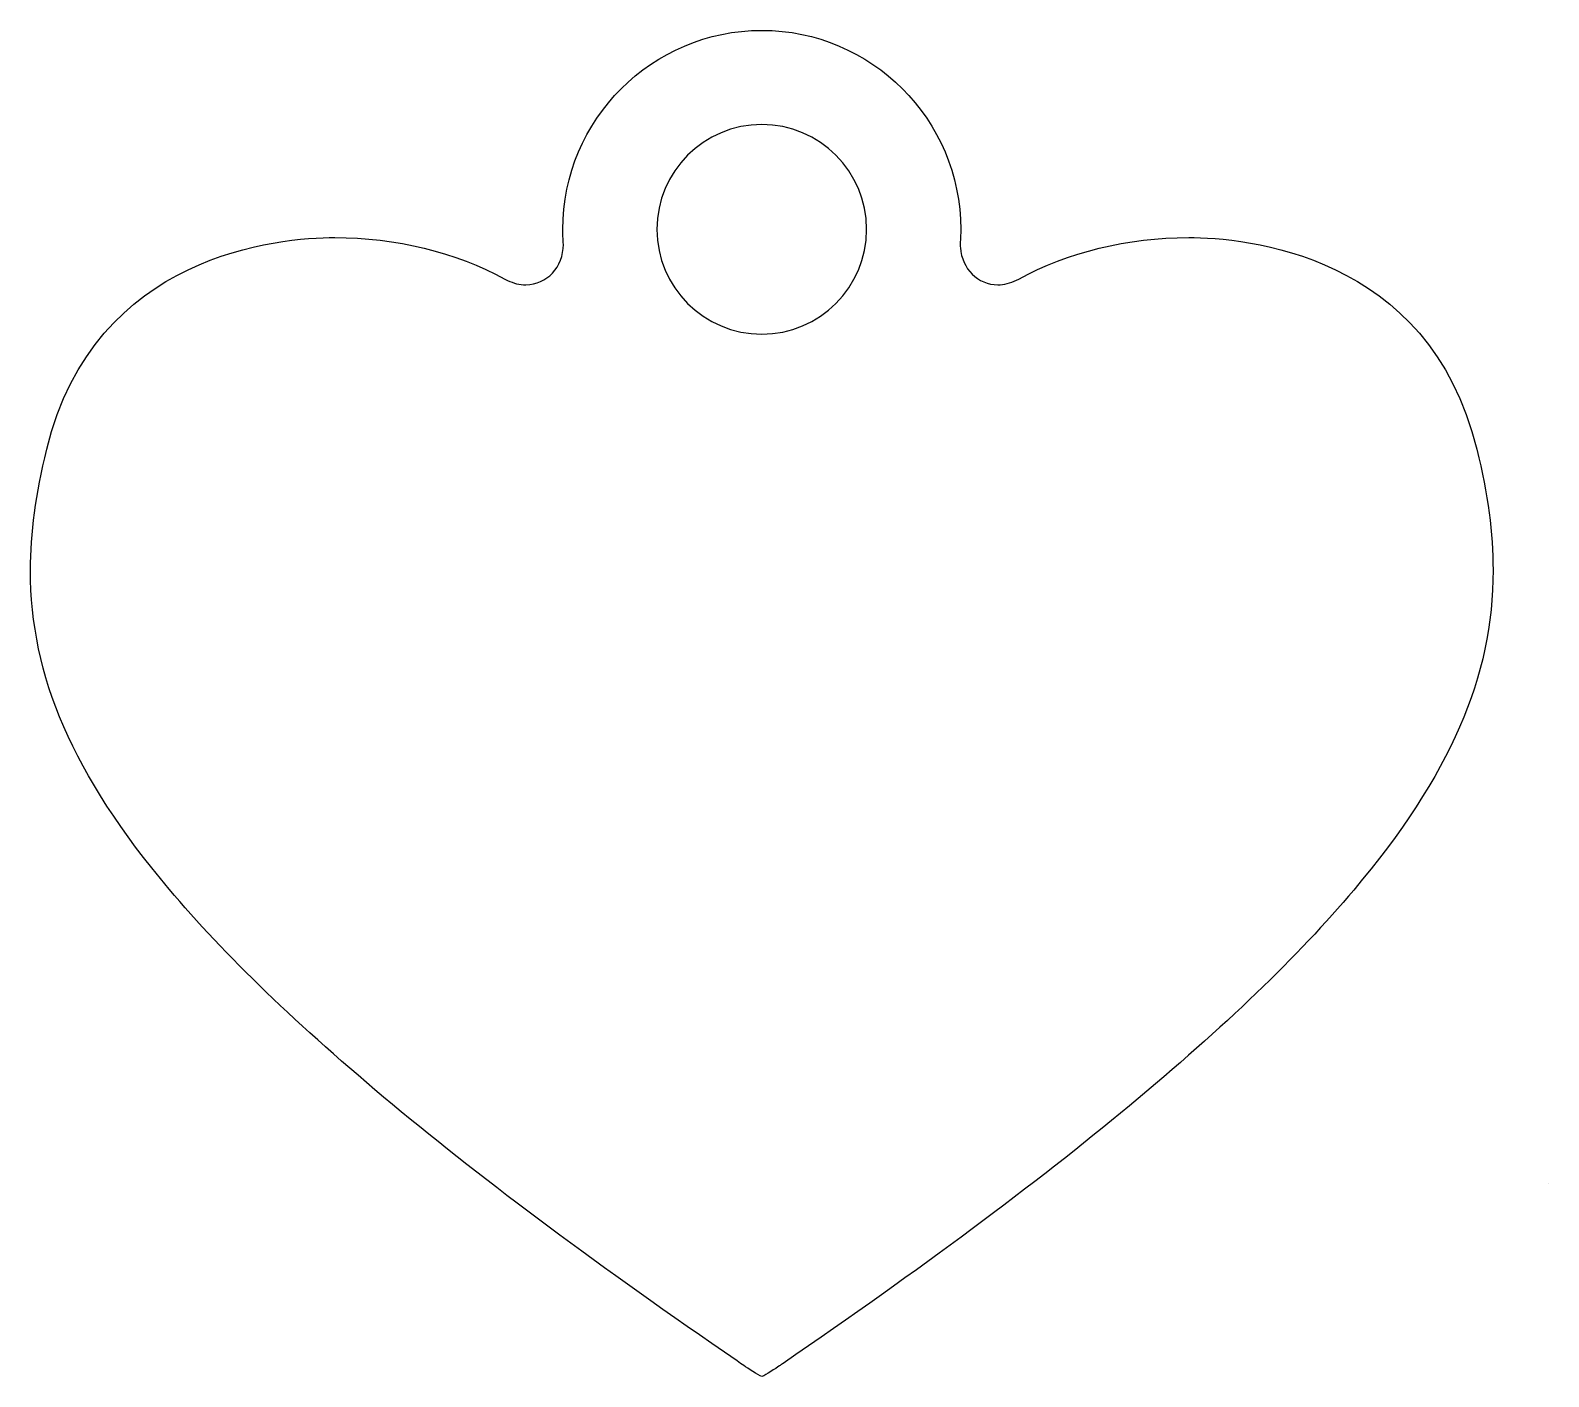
# Model space of a CAD drawing. Header units: centimetres. Extents: x 4.54 to 8.35, y -0.13 to 3.25.
import ezdxf

# ---------------------------------------------------------------- set-up
doc = ezdxf.new("R2010")
doc.units = ezdxf.units.CM
doc.header["$MEASUREMENT"] = 0
doc.layers.add('Layer 1', color=7, linetype='Continuous')

msp = doc.modelspace()

# ---------------------------------------------------------------- linework, layer by layer
at = {"layer": 'Layer 1', "color": 9}
for points, knots in [([(8.16737, 2.19956), (8.04691, 2.69248), (7.58333, 2.73079), (7.44413, 2.73079), (7.44413, 2.73079), (7.29176, 2.73079), (7.14026, 2.6938), (7.01762, 2.6266), (7.01762, 2.6266), (7.01762, 2.6266), (7.01214, 2.62393), (7.01214, 2.62393), (7.01214, 2.62393), (6.99669, 2.6162), (6.98089, 2.61231), (6.9651, 2.61231), (6.9651, 2.61231), (6.91496, 2.61231), (6.87512, 2.65247), (6.8712, 2.70515), (6.8712, 2.70515), (6.87064, 2.70962), (6.87049, 2.71415), (6.87083, 2.7187), (6.87083, 2.7187), (6.8716, 2.72955), (6.87197, 2.74053), (6.87197, 2.75143), (6.87197, 2.75143), (6.87197, 3.02681), (6.64808, 3.2508), (6.37283, 3.2508), (6.37283, 3.2508), (6.09748, 3.2508), (5.87346, 3.0268), (5.87346, 2.75143), (5.87346, 2.75143), (5.87346, 2.74034), (5.87386, 2.72931), (5.8746, 2.7187), (5.8746, 2.7187), (5.8746, 2.7187), (5.87479, 2.71373), (5.87479, 2.71373), (5.87479, 2.71373), (5.87479, 2.65674), (5.83341, 2.61229), (5.7806, 2.61229), (5.7806, 2.61229), (5.76517, 2.61229), (5.74978, 2.61602), (5.73469, 2.62338), (5.73469, 2.62338), (5.73239, 2.62433), (5.73009, 2.62542), (5.72784, 2.62663), (5.72784, 2.62663), (5.60521, 2.69381), (5.45373, 2.73082), (5.30138, 2.73082), (5.30138, 2.73082), (5.16218, 2.73082), (4.69874, 2.69251), (4.57827, 2.19946), (4.57827, 2.19946), (4.55044, 2.08572), (4.53747, 1.98927), (4.53747, 1.89588), (4.53747, 1.89588), (4.5371, 1.62918), (4.64444, 1.38232), (4.8855, 1.09536), (4.8855, 1.09536), (5.16183, 0.7664), (5.62803, 0.37911), (6.31068, -0.08868), (6.31068, -0.08868), (6.31682, -0.09291), (6.32208, -0.09659), (6.3274, -0.1), (6.3274, -0.1), (6.33796, -0.10714), (6.36267, -0.12381), (6.37312, -0.12797), (6.37312, -0.12797), (6.38344, -0.12384), (6.40754, -0.10736), (6.41707, -0.10085), (6.41707, -0.10085), (6.41707, -0.10085), (6.41874, -0.09971), (6.41874, -0.09971), (6.41874, -0.09971), (6.42115, -0.0981), (6.42371, -0.09635), (6.42639, -0.0946), (6.42639, -0.0946), (7.1123, 0.37482), (7.58066, 0.76336), (7.85829, 1.09327), (7.85829, 1.09327), (8.10046, 1.38106), (8.20833, 1.62855), (8.20799, 1.89575), (8.20799, 1.89575), (8.20796, 1.98893), (8.19505, 2.08542), (8.16737, 2.19956)], [0, 0, 0, 0, 0.0357143, 0.0357143, 0.0357143, 0.0357143, 0.0714286, 0.0714286, 0.0714286, 0.0714286, 0.1071429, 0.1071429, 0.1071429, 0.1071429, 0.1428571, 0.1428571, 0.1428571, 0.1428571, 0.1785714, 0.1785714, 0.1785714, 0.1785714, 0.2142857, 0.2142857, 0.2142857, 0.2142857, 0.25, 0.25, 0.25, 0.25, 0.2857143, 0.2857143, 0.2857143, 0.2857143, 0.3214286, 0.3214286, 0.3214286, 0.3214286, 0.3571429, 0.3571429, 0.3571429, 0.3571429, 0.3928571, 0.3928571, 0.3928571, 0.3928571, 0.4285714, 0.4285714, 0.4285714, 0.4285714, 0.4642857, 0.4642857, 0.4642857, 0.4642857, 0.5, 0.5, 0.5, 0.5, 0.5357143, 0.5357143, 0.5357143, 0.5357143, 0.5714286, 0.5714286, 0.5714286, 0.5714286, 0.6071429, 0.6071429, 0.6071429, 0.6071429, 0.6428571, 0.6428571, 0.6428571, 0.6428571, 0.6785714, 0.6785714, 0.6785714, 0.6785714, 0.7142857, 0.7142857, 0.7142857, 0.7142857, 0.75, 0.75, 0.75, 0.75, 0.7857143, 0.7857143, 0.7857143, 0.7857143, 0.8214286, 0.8214286, 0.8214286, 0.8214286, 0.8571429, 0.8571429, 0.8571429, 0.8571429, 0.8928571, 0.8928571, 0.8928571, 0.8928571, 0.9285714, 0.9285714, 0.9285714, 0.9285714, 1, 1, 1, 1]), ([(6.37283, 2.48835), (6.22763, 2.48835), (6.10952, 2.60635), (6.10952, 2.75143), (6.10952, 2.75143), (6.10952, 2.89651), (6.22763, 3.01453), (6.37283, 3.01453), (6.37283, 3.01453), (6.51787, 3.01453), (6.63591, 2.8965), (6.63591, 2.75143), (6.63591, 2.75143), (6.63591, 2.60636), (6.5179, 2.48835), (6.37283, 2.48835)], [0, 0, 0, 0, 0.2, 0.2, 0.2, 0.2, 0.4, 0.4, 0.4, 0.4, 0.6, 0.6, 0.6, 0.6, 1, 1, 1, 1]), ([(8.3475, 0.35676), (8.3475, 0.35676), (8.34731, 0.35676), (8.34731, 0.35676), (8.34731, 0.35676), (8.34731, 0.35676), (8.34731, 0.35695), (8.34731, 0.35695), (8.34731, 0.35695), (8.34731, 0.35695), (8.3475, 0.35695), (8.3475, 0.35695), (8.3475, 0.35695), (8.3475, 0.35695), (8.3475, 0.35676), (8.3475, 0.35676)], [0, 0, 0, 0, 0.2, 0.2, 0.2, 0.2, 0.4, 0.4, 0.4, 0.4, 0.6, 0.6, 0.6, 0.6, 1, 1, 1, 1])]:
    msp.add_open_spline(points, degree=3, knots=knots, dxfattribs=at)

doc.saveas('drawing.dxf')
